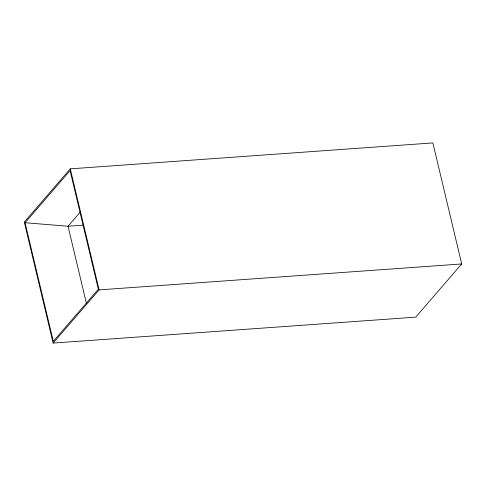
<?xml version="1.0" encoding="UTF-8"?>
<svg xmlns="http://www.w3.org/2000/svg" width="486" height="486" viewBox="0 0 486 486"><rect width="100%" height="100%" fill="white"/><g stroke="black" fill="none" stroke-linecap="round" stroke-linejoin="round"><path stroke-width="0.73" d="M70.263 168.855L24.3 222.047L53.132 343.08L415.737 317.145L461.7 263.953L432.868 142.92L70.263 168.855L99.095 289.887L53.132 343.08M25.047 222.728L70.087 170.598L98.348 289.206L53.302 341.336L25.047 222.728L68.04 226.239L83.185 225.158M80.293 212.054L68.04 226.239L86.386 303.258M99.095 289.887L461.7 263.953"/></g></svg>
